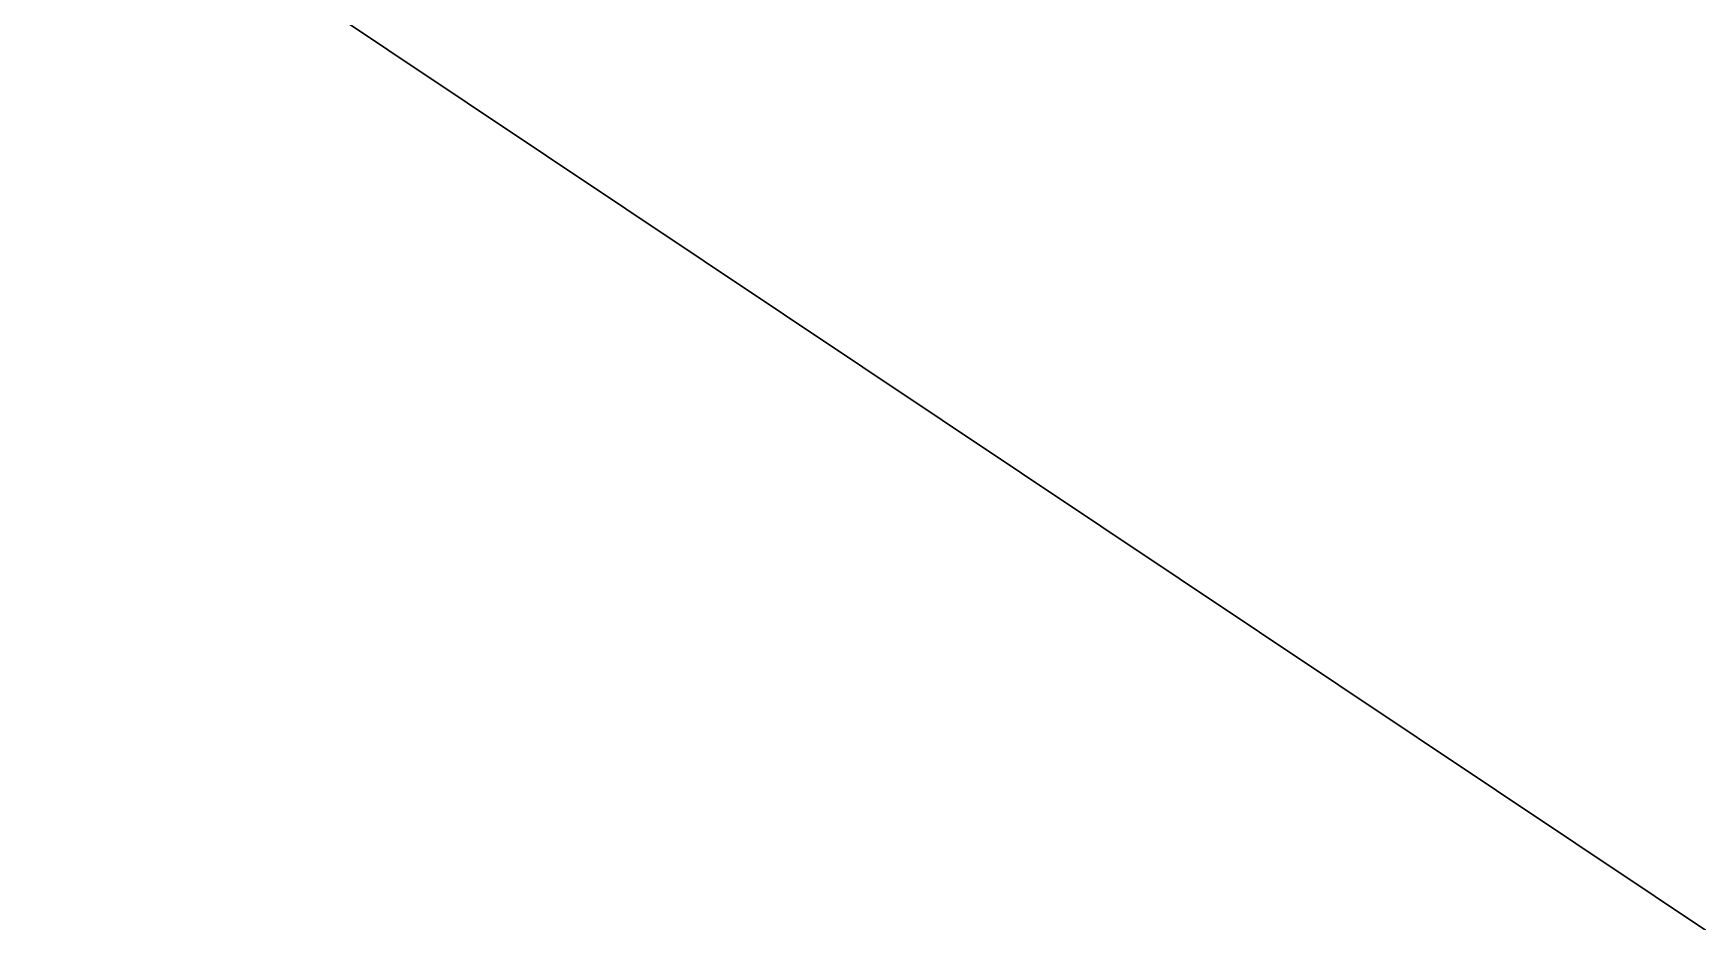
# Model space of a CAD drawing. Header units: metres. Extents: x 286072 to 323604, y 7400965 to 7466400.
# Drawn here: x 287176.306 to 287179.646, y 7465671.809 to 7465673.591 of the extents above; entities that cross this region are included whole.
import ezdxf
from ezdxf.enums import TextEntityAlignment as Align

# ---------------------------------------------------------------- set-up
doc = ezdxf.new("R2010")
doc.units = ezdxf.units.M
doc.layers.add('ACAD-2B-SEM FOTOS$0$U-HZ-AMV', color=3, linetype='Continuous')
doc.layers.add('DESAPROPRIAÇÃO', color=160, linetype='Continuous')
doc.layers.add('ACAD-2B-SEM FOTOS$0$U-HZ-EIXO CARGA', color=170, linetype='ACAD-2B-SEM FOTOS$0$CARGA_LINE', lineweight=30)
doc.styles.add('ACAD-2B-SEM FOTOS$0$ARIAL', font='arial.ttf')
doc.styles.add('ACAD-2B-SEM FOTOS$0$Standard', font='arial.ttf')
doc.linetypes.add('ACAD-2B-SEM FOTOS$0$CARGA_LINE', pattern='A,3.5,-0.25,["CARGA",ACAD-2B-SEM FOTOS$0$Standard,S=0.175,R=0,X=-0.05,Y=-0.1],-0.95', length=4.7)

# ---------------------------------------------------------------- blocks, each defined once
blk = doc.blocks.new('ACAD-2B-SEM FOTOS')
at = {"layer": 'ACAD-2B-SEM FOTOS$0$U-HZ-EIXO CARGA', "lineweight": 30, "flags": 128}
blk.add_lwpolyline([(287349.0388, 7465559.9603), (287288.2969, 7465599.2367), (286948.0866, 7465826.4567)], dxfattribs=at)
at = {"layer": 'ACAD-2B-SEM FOTOS$0$U-HZ-AMV', "style": 'ACAD-2B-SEM FOTOS$0$ARIAL'}
for rotation, p in [(329.8274, (288810.4166, 7465082.9839)), (140.5803, (288880.0399, 7465033.4415))]:
    blk.add_attdef('1:18,5', text='', height=2, rotation=rotation, dxfattribs=at).set_placement(p, align=Align.MIDDLE_CENTER)

msp = doc.modelspace()

# ---------------------------------------------------------------- hatches: boundary and pattern name
at = {"layer": 'DESAPROPRIAÇÃO', "transparency": 33554687}
h = msp.add_hatch(dxfattribs=at)
h.set_pattern_fill('ANSI31', color=256)
edge = h.paths.add_edge_path()
edge.add_line((287051.1557, 7465784.0863), (287277.4183, 7465635.1438))
edge.add_line((287277.4183, 7465635.1438), (287284.4772, 7465645.8671))
edge.add_line((287284.4772, 7465645.8671), (287293.622, 7465630.0205))
edge.add_arc((287363.4627, 7465670.3239), 80.6356, 209.988235, 222.932677)
edge.add_arc((286539.6296, 7464903.895), 1044.5819, 42.2626414, 42.9326769, ccw=False)
edge.add_arc((287308.9453, 7465603.0019), 5.0641, -6.6865, 42.2626, ccw=False)
edge.add_line((287313.9749, 7465602.4123), (287259.6407, 7465637.8836))
edge.add_line((287259.6407, 7465637.8836), (287213.3852, 7465668.0809))
edge.add_line((287213.3852, 7465668.0809), (287184.0945, 7465689.5364))
edge.add_line((287184.0945, 7465689.5364), (287144.0447, 7465715.6507))
edge.add_line((287144.0447, 7465715.6507), (287134.8719, 7465721.9321))
edge.add_line((287134.8719, 7465721.9321), (287113.3144, 7465737.4414))
edge.add_line((287113.3144, 7465737.4414), (287106.7972, 7465743.3008))
edge.add_line((287106.7972, 7465743.3008), (287078.5054, 7465764.741))
edge.add_line((287078.5054, 7465764.741), (287051.1557, 7465784.0863))

# ---------------------------------------------------------------- block references
msp.add_blockref('ACAD-2B-SEM FOTOS', (0, 0))

doc.saveas('drawing.dxf')
